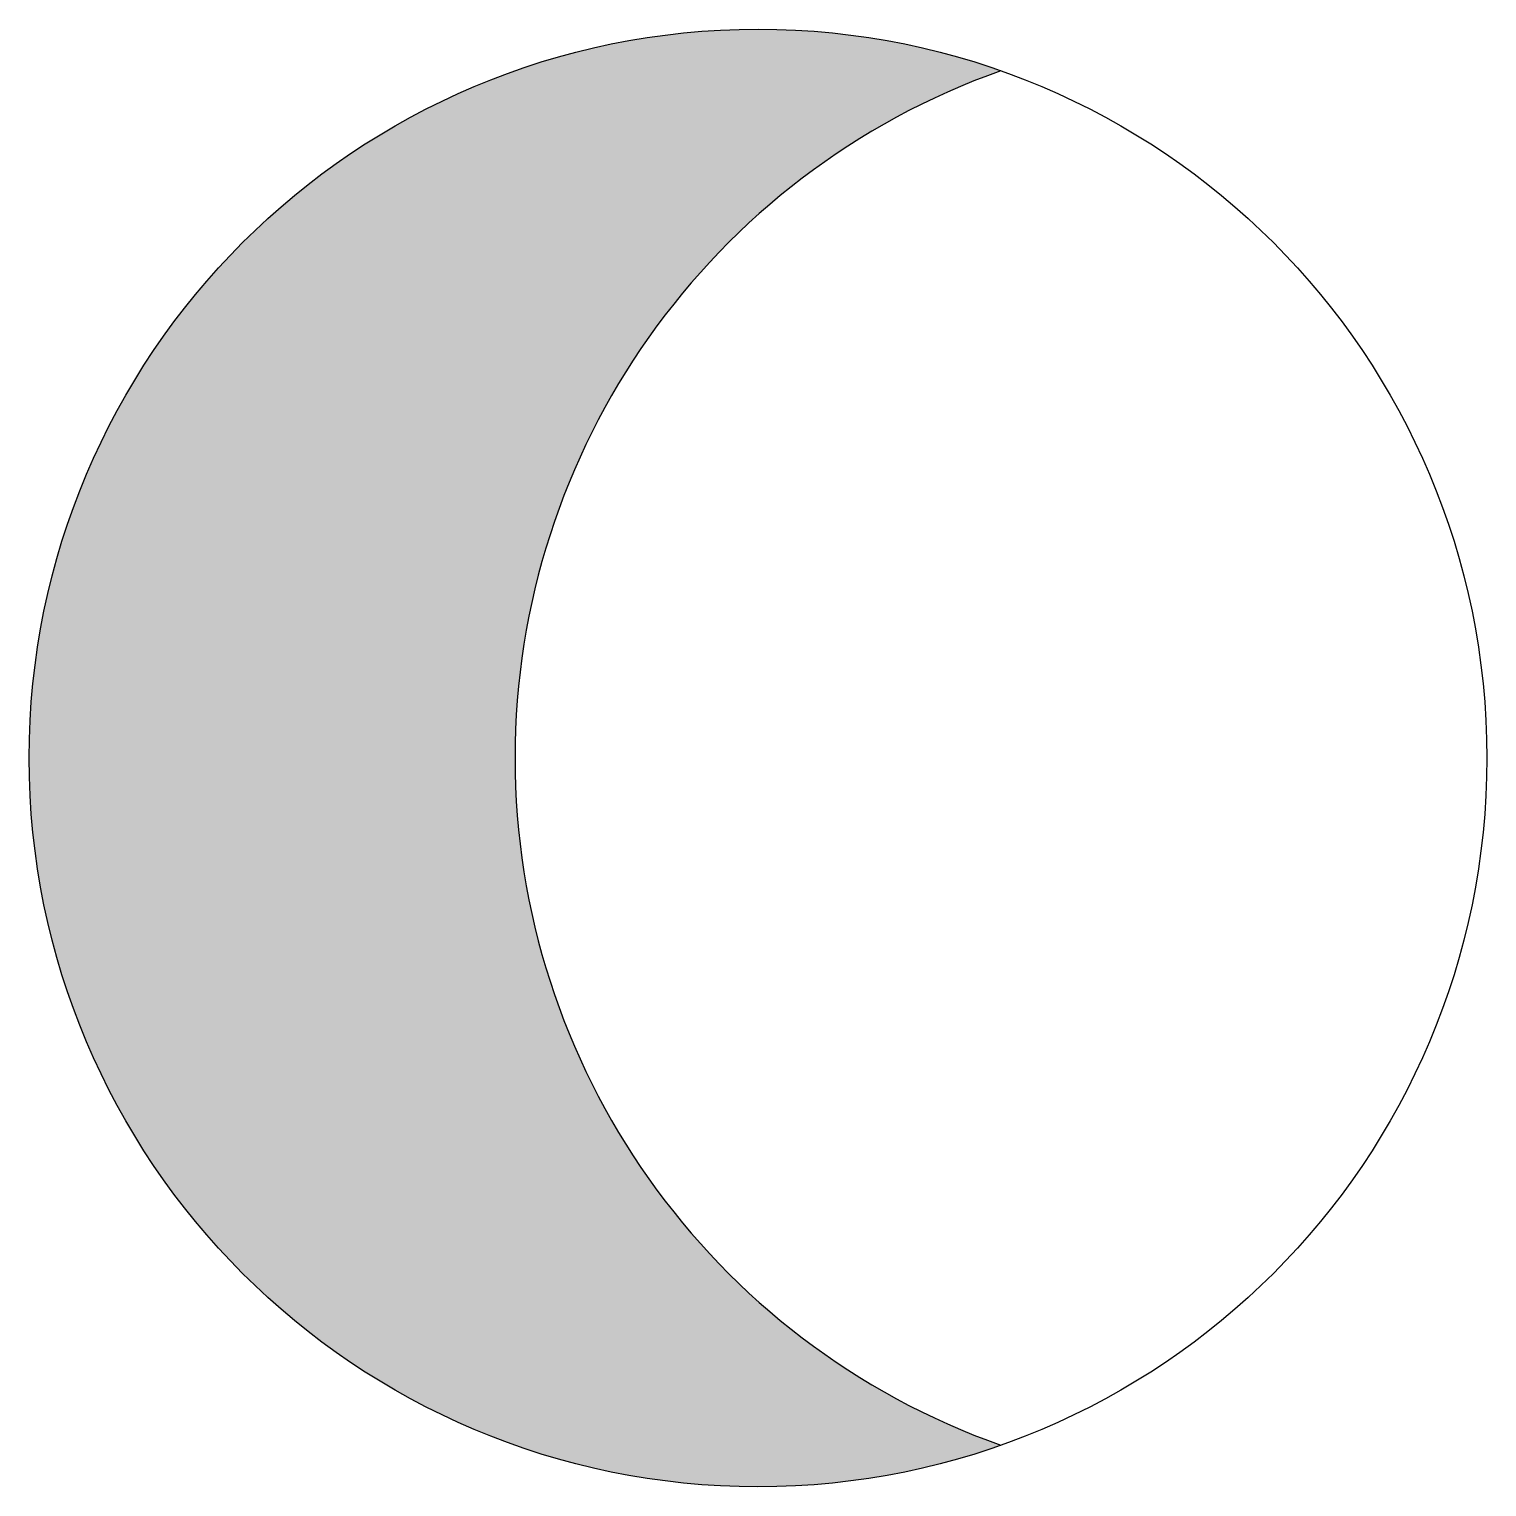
# Model space of a CAD drawing. Header units: millimetres. Extents: x -75 to 75, y -75 to 75.
import ezdxf

# ---------------------------------------------------------------- set-up
doc = ezdxf.new("R2010")
doc.units = ezdxf.units.MM

msp = doc.modelspace()

# ---------------------------------------------------------------- hatches: boundary and pattern name
at = {"linetype": 'ByBlock', "lineweight": -2}
h = msp.add_hatch(color=0, dxfattribs=at)
h.dxf.hatch_style = 1
h.paths.add_polyline_path([(25, 70.71, 0.517638), (-75, 0, 0.517638), (25, -70.71, -0.707107)])

# ---------------------------------------------------------------- linework, layer by layer
at = {"color": 0, "linetype": 'ByBlock', "lineweight": -2}
msp.add_circle((0, 0), 75, dxfattribs=at)
msp.add_arc((50, 0), 75, 109.4712, 250.5288, dxfattribs=at)

doc.saveas('drawing.dxf')
